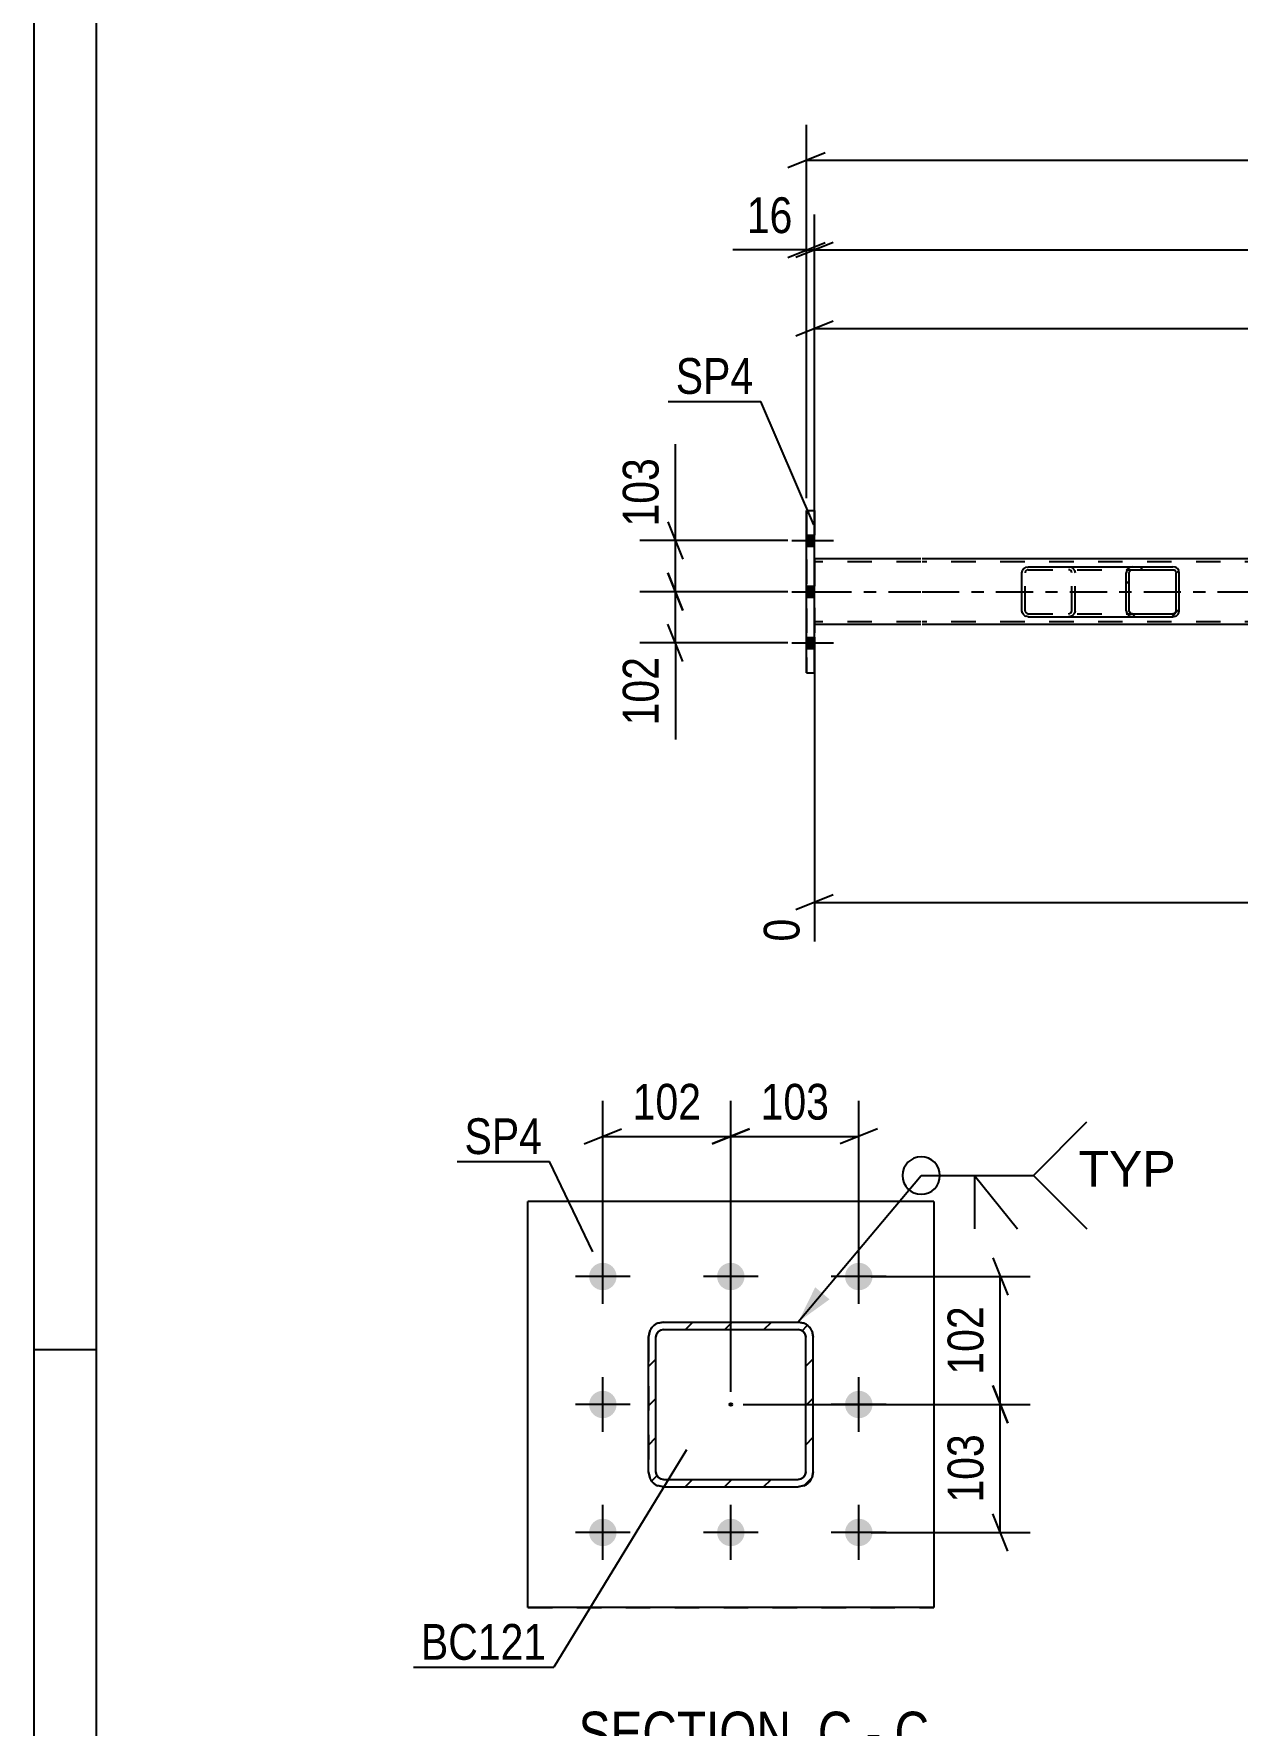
# Model space of a CAD drawing. Header units: millimetres. Extents: x 0 to 841, y 0 to 594.
# Drawn here: x 0 to 96.4, y 118.9 to 254.4 of the extents above; entities that cross this region are included whole.
import ezdxf

# ---------------------------------------------------------------- set-up
doc = ezdxf.new("R2010")
doc.units = ezdxf.units.MM
doc.linetypes.add('DXK_LINE_DOT2', pattern=[3.9198, 1.9599, -1.9599])
doc.linetypes.add('DXK_LINE_DOT3', pattern=[5.9187, 2.979, -0.9799, 0.9799, -0.9799])
doc.styles.add('Arial', font='arial.ttf', dxfattribs={"height": 0.2})
doc.styles.add('Arial Narrow', font='ARIALN.TTF', dxfattribs={"height": 0.2})

# ---------------------------------------------------------------- blocks, each defined once
blk = doc.blocks.new('Unknown-404166541-1133 - 43006')
at = {"color": 5, "linetype": 'Continuous'}
for p, q in [((0, 594), (0, 0)), ((5, 589), (5, 5)), ((5, 149), (0, 149))]:
    blk.add_line(p, q, dxfattribs=at)
blk = doc.blocks.new('Unknown-404166541-13 - 2348')
at = {"color": 6, "linetype": 'Continuous'}
blk.add_line((43.64, 115.91), (71.71, 115.91), dxfattribs=at)
at = {"color": 0, "linetype": 'Continuous'}
for points in [[(61.75, 116.66), (61.75, 120.16), (43.64, 120.16), (43.64, 116.66)], [(65.57, 116.66), (65.57, 120.16), (62.8, 120.16), (62.8, 116.66)], [(67.9, 116.66), (67.9, 120.16), (66.62, 120.16), (66.62, 116.66)], [(71.71, 116.66), (71.71, 120.16), (68.95, 120.16), (68.95, 116.66)]]:
    blk.add_wipeout(points, dxfattribs=at)
at = {"color": 7, "linetype": 'Continuous', "style": 'Arial Narrow'}
for s, p in [('SECTION ', (43.64, 116.66)), ('C', (62.8, 116.66)), ('C', (68.95, 116.66)), ('-', (66.62, 116.66))]:
    blk.add_text(s, height=3.34, dxfattribs=at).set_placement(p)
blk = doc.blocks.new('Part-404166541-4436 - 4340')
at = {"linetype": 'Continuous'}
h = blk.add_hatch(dxfattribs=at)
h.set_pattern_fill('', scale=0.7, style=0, pattern_type=0)
h.set_pattern_definition([(45, (91.7143, 211.4199), (-1.57154, 1.57154), [])])
h.paths.add_polyline_path([(91.75, 211.24), (91.71, 211.42), (91.6, 211.58), (91.44, 211.68), (91.24, 211.72), (88.01, 211.72), (87.81, 211.68), (87.65, 211.58), (87.54, 211.42), (87.5, 211.24), (87.5, 208.2), (87.54, 208.01), (87.65, 207.86), (87.81, 207.75), (88.01, 207.72), (91.24, 207.72), (91.44, 207.75), (91.6, 207.86), (91.71, 208.01), (91.75, 208.2)])
h.paths.add_polyline_path([(91.48, 208.1), (91.42, 208.03), (91.34, 207.97), (91.24, 207.96), (88.01, 207.96), (87.91, 207.97), (87.83, 208.03), (87.77, 208.1), (87.75, 208.2), (87.75, 211.24), (87.77, 211.33), (87.83, 211.41), (87.91, 211.46), (88.01, 211.48), (91.24, 211.48), (91.34, 211.46), (91.42, 211.41), (91.48, 211.33), (91.5, 211.24), (91.5, 208.2)])
at = {"color": 2, "linetype": 'Continuous'}
for p, q in [((79.15, 211.24), (79.19, 211.42)), ((79.46, 211.68), (79.66, 211.72)), ((79.66, 211.72), (88.01, 211.72)), ((87.54, 211.42), (87.5, 211.24)), ((87.77, 211.33), (87.83, 211.41)), ((88.01, 211.72), (87.81, 211.68)), ((87.83, 211.41), (87.91, 211.46)), ((87.91, 211.46), (88.01, 211.48)), ((88.01, 211.72), (91.24, 211.72)), ((88.01, 211.48), (91.24, 211.48)), ((91.44, 211.68), (91.24, 211.72)), ((91.24, 211.48), (91.34, 211.46)), ((91.34, 211.46), (91.42, 211.41)), ((91.42, 211.41), (91.48, 211.33)), ((91.75, 211.24), (91.71, 211.42)), ((79.15, 208.2), (79.15, 211.24)), ((87.5, 208.2), (87.5, 211.24)), ((87.75, 211.24), (87.77, 211.33)), ((87.75, 208.2), (87.75, 211.24)), ((91.48, 211.33), (91.5, 211.24)), ((91.5, 208.2), (91.5, 211.24)), ((91.75, 208.2), (91.75, 211.24)), ((79.19, 208.01), (79.15, 208.2)), ((79.66, 207.72), (79.46, 207.75)), ((79.66, 207.72), (88.01, 207.72)), ((87.5, 208.2), (87.54, 208.01)), ((87.77, 208.1), (87.75, 208.2)), ((87.83, 208.03), (87.77, 208.1)), ((87.81, 207.75), (88.01, 207.72)), ((87.91, 207.97), (87.83, 208.03)), ((88.01, 207.96), (87.91, 207.97)), ((88.01, 207.96), (91.24, 207.96)), ((88.01, 207.72), (91.24, 207.72)), ((91.34, 207.97), (91.24, 207.96)), ((91.24, 207.72), (91.44, 207.75)), ((91.42, 208.03), (91.34, 207.97)), ((91.48, 208.1), (91.42, 208.03)), ((91.5, 208.2), (91.48, 208.1)), ((91.71, 208.01), (91.75, 208.2))]:
    blk.add_line(p, q, dxfattribs=at)
at = {"color": 7, "linetype": 'DXK_LINE_DOT2'}
for p, q in [((79.48, 211.41), (79.42, 211.33)), ((79.56, 211.46), (79.48, 211.41)), ((79.66, 211.48), (79.56, 211.46)), ((79.66, 211.48), (91.24, 211.48)), ((82.89, 211.72), (83.09, 211.68)), ((82.99, 211.46), (82.89, 211.48)), ((83.07, 211.41), (82.99, 211.46)), ((83.13, 211.33), (83.07, 211.41)), ((83.36, 211.42), (83.4, 211.24)), ((88.01, 211.72), (91.24, 211.72)), ((79.42, 211.33), (79.4, 211.24)), ((79.4, 208.2), (79.4, 211.24)), ((83.15, 211.24), (83.13, 211.33)), ((83.15, 208.2), (83.15, 211.24)), ((83.4, 208.2), (83.4, 211.24)), ((79.4, 208.2), (79.42, 208.1)), ((79.42, 208.1), (79.48, 208.03)), ((79.48, 208.03), (79.56, 207.97)), ((79.56, 207.97), (79.66, 207.96)), ((79.66, 207.96), (91.24, 207.96)), ((82.89, 207.96), (82.99, 207.97)), ((83.09, 207.75), (82.89, 207.72)), ((82.99, 207.97), (83.07, 208.03)), ((83.07, 208.03), (83.13, 208.1)), ((83.13, 208.1), (83.15, 208.2)), ((83.4, 208.2), (83.36, 208.01)), ((88.01, 207.72), (91.24, 207.72))]:
    blk.add_line(p, q, dxfattribs=at)
at = {"color": 2, "linetype": 'Continuous'}
for centre, start, end in [((79.64, 211.22), 110.7583, 155.68), ((87.99, 211.22), 110.7583, 155.68), ((91.26, 211.22), 24.32, 69.2417), ((79.64, 208.22), 204.32, 249.2417), ((87.99, 208.22), 204.32, 249.2417), ((91.26, 208.22), 290.7583, 335.68)]:
    blk.add_arc(centre, 0.496, start, end, dxfattribs=at)
at = {"color": 7, "linetype": 'DXK_LINE_DOT2'}
for centre, start, end in [((82.91, 211.22), 24.32, 69.2417), ((82.91, 208.22), 290.7583, 335.68)]:
    blk.add_arc(centre, 0.496, start, end, dxfattribs=at)
blk = doc.blocks.new('Part-404166541-4418 - 4340')
at = {"color": 2, "linetype": 'Continuous'}
for p, q in [((61.89, 216.22), (62.53, 216.22)), ((61.89, 203.22), (61.89, 216.22)), ((62.53, 203.22), (62.53, 216.22)), ((61.89, 203.22), (62.53, 203.22))]:
    blk.add_line(p, q, dxfattribs=at)
at = {"color": 7, "linetype": 'DXK_LINE_DOT2'}
for p, q in [((61.89, 216.22), (61.89, 216.22)), ((61.89, 216.22), (61.89, 203.22)), ((62.53, 216.22), (62.53, 203.22)), ((61.89, 203.22), (61.89, 203.22))]:
    blk.add_line(p, q, dxfattribs=at)
blk = doc.blocks.new('Part-404166541-4527 - 4340')
at = {"color": 2, "linetype": 'Continuous'}
for p, q in [((71.05, 212.36), (62.53, 212.36)), ((162.39, 212.36), (71.15, 212.36)), ((71.05, 207.08), (62.53, 207.08)), ((162.39, 207.08), (71.15, 207.08))]:
    blk.add_line(p, q, dxfattribs=at)
at = {"color": 7, "linetype": 'DXK_LINE_DOT2'}
for p, q in [((62.53, 212.36), (62.53, 212.36)), ((62.53, 212.36), (62.53, 207.32)), ((62.53, 212.36), (62.53, 212.36)), ((62.53, 212.36), (62.53, 212.32)), ((62.53, 212.32), (62.53, 212.06)), ((71.05, 212.12), (62.53, 212.12)), ((62.53, 212.12), (62.53, 207.08)), ((730.06, 212.12), (71.15, 212.12)), ((62.53, 207.11), (62.53, 207.37)), ((71.05, 207.32), (62.53, 207.32)), ((730.06, 207.32), (71.15, 207.32)), ((62.53, 207.08), (62.53, 207.11)), ((62.53, 207.08), (62.53, 207.08)), ((62.53, 207.08), (62.53, 207.08))]:
    blk.add_line(p, q, dxfattribs=at)
at = {"color": 7, "linetype": 'DXK_LINE_DOT3'}
for p, q in [((62.53, 209.72), (71.05, 209.72)), ((71.15, 209.72), (730.06, 209.72))]:
    blk.add_line(p, q, dxfattribs=at)
blk = doc.blocks.new('Bolt-404166541-4533 - 4340')
at = {"linetype": 'Continuous'}
for points in [[(62.53, 213.38), (62.53, 214.26), (61.89, 214.26), (61.89, 213.38)], [(62.53, 213.38), (62.53, 214.26), (61.89, 214.26), (61.89, 213.38)], [(62.53, 213.38), (62.53, 214.26), (61.89, 214.26), (61.89, 213.38)], [(62.53, 209.28), (62.53, 210.16), (61.89, 210.16), (61.89, 209.28)], [(62.53, 209.28), (62.53, 210.16), (61.89, 210.16), (61.89, 209.28)], [(62.53, 205.18), (62.53, 206.06), (61.89, 206.06), (61.89, 205.18)], [(62.53, 205.18), (62.53, 206.06), (61.89, 206.06), (61.89, 205.18)], [(62.53, 205.18), (62.53, 206.06), (61.89, 206.06), (61.89, 205.18)]]:
    blk.add_hatch(color=1, dxfattribs=at).paths.add_polyline_path(points)
at = {"color": 1, "linetype": 'Continuous'}
for p, q in [((61.89, 214.26), (62.53, 214.26)), ((61.89, 214.26), (62.53, 214.26)), ((61.89, 214.26), (62.53, 214.26)), ((60.73, 213.82), (64.05, 213.82)), ((60.73, 213.82), (64.05, 213.82)), ((60.73, 213.82), (64.05, 213.82)), ((61.89, 213.38), (62.53, 213.38)), ((61.89, 213.38), (62.53, 213.38)), ((61.89, 213.38), (62.53, 213.38)), ((61.89, 210.16), (62.53, 210.16)), ((61.89, 210.16), (62.53, 210.16)), ((60.73, 209.72), (64.05, 209.72)), ((60.73, 209.72), (64.05, 209.72)), ((61.89, 209.28), (62.53, 209.28)), ((61.89, 209.28), (62.53, 209.28)), ((61.89, 206.06), (62.53, 206.06)), ((61.89, 206.06), (62.53, 206.06)), ((61.89, 206.06), (62.53, 206.06)), ((60.73, 205.62), (64.05, 205.62)), ((60.73, 205.62), (64.05, 205.62)), ((60.73, 205.62), (64.05, 205.62)), ((61.89, 205.18), (62.53, 205.18)), ((61.89, 205.18), (62.53, 205.18)), ((61.89, 205.18), (62.53, 205.18))]:
    blk.add_line(p, q, dxfattribs=at)
blk = doc.blocks.new('Bolt-404166541-2463 - 2348')
at = {"linetype": 'Continuous'}
for points in [[(45.58, 153.76, -1), (45.58, 155.96, -1)], [(55.83, 153.76, -1), (55.83, 155.96, -1)], [(66.08, 153.76, -1), (66.08, 155.96, -1)], [(45.58, 143.51, -1), (45.58, 145.71, -1)], [(66.08, 143.51, -1), (66.08, 145.71, -1)], [(45.58, 133.26, -1), (45.58, 135.46, -1)], [(55.83, 133.26, -1), (55.83, 135.46, -1)], [(66.08, 133.26, -1), (66.08, 135.46, -1)]]:
    blk.add_hatch(color=1, dxfattribs=at).paths.add_polyline_path(points)
at = {"color": 1, "linetype": 'Continuous'}
for p, q in [((45.58, 152.66), (45.58, 157.06)), ((55.83, 152.66), (55.83, 157.06)), ((66.08, 152.66), (66.08, 157.06)), ((47.78, 154.86), (43.38, 154.86)), ((58.03, 154.86), (53.63, 154.86)), ((68.28, 154.86), (63.88, 154.86)), ((45.58, 142.41), (45.58, 146.81)), ((66.08, 142.41), (66.08, 146.81)), ((47.78, 144.61), (43.38, 144.61)), ((68.28, 144.61), (63.88, 144.61)), ((45.58, 132.16), (45.58, 136.56)), ((55.83, 132.16), (55.83, 136.56)), ((66.08, 132.16), (66.08, 136.56)), ((47.78, 134.36), (43.38, 134.36)), ((58.03, 134.36), (53.63, 134.36)), ((68.28, 134.36), (63.88, 134.36))]:
    blk.add_line(p, q, dxfattribs=at)
blk = doc.blocks.new('Part-404166541-2371 - 2348')
at = {"linetype": 'Continuous'}
h = blk.add_hatch(dxfattribs=at)
h.set_pattern_fill('', scale=0.7, style=0, pattern_type=0)
h.set_pattern_definition([(45, (61.6938, 138.1057), (-1.57154, 1.57154), [])])
h.paths.add_polyline_path([(61.23, 138.01), (61.69, 138.11), (62.08, 138.37), (62.34, 138.76), (62.43, 139.21), (62.43, 150.01), (62.34, 150.47), (62.08, 150.86), (61.69, 151.12), (61.23, 151.21), (50.43, 151.21), (49.98, 151.12), (49.59, 150.86), (49.33, 150.47), (49.23, 150.01), (49.23, 139.21), (49.33, 138.76), (49.59, 138.37), (49.98, 138.11), (50.43, 138.01)])
h.paths.add_polyline_path([(50.43, 138.61), (50.2, 138.66), (50.01, 138.79), (49.88, 138.98), (49.83, 139.21), (49.83, 150.01), (49.88, 150.24), (50.01, 150.44), (50.2, 150.57), (50.43, 150.61), (61.23, 150.61), (61.46, 150.57), (61.66, 150.44), (61.79, 150.24), (61.83, 150.01), (61.83, 139.21), (61.79, 138.98), (61.66, 138.79), (61.46, 138.66), (61.23, 138.61)])
blk.add_hatch(color=30, dxfattribs=at).paths.add_polyline_path([(55.83, 144.51, -1), (55.83, 144.71, -1)])
at = {"color": 7, "linetype": 'DXK_LINE_DOT2'}
for p, q in [((49.23, 150.01), (49.33, 150.47)), ((50.01, 150.44), (49.88, 150.24)), ((49.98, 151.12), (50.43, 151.21)), ((50.2, 150.57), (50.01, 150.44)), ((50.43, 150.61), (50.2, 150.57)), ((50.43, 151.21), (61.23, 151.21)), ((50.43, 150.61), (61.23, 150.61)), ((61.23, 151.21), (61.69, 151.12)), ((61.46, 150.57), (61.23, 150.61)), ((61.66, 150.44), (61.46, 150.57)), ((61.79, 150.24), (61.66, 150.44)), ((62.34, 150.47), (62.43, 150.01)), ((49.23, 150.01), (49.23, 139.21)), ((49.88, 150.24), (49.83, 150.01)), ((49.83, 139.21), (49.83, 150.01)), ((61.83, 150.01), (61.79, 150.24)), ((61.83, 139.21), (61.83, 150.01)), ((62.43, 139.21), (62.43, 150.01)), ((49.33, 138.76), (49.23, 139.21)), ((49.83, 139.21), (49.88, 138.98)), ((49.88, 138.98), (50.01, 138.79)), ((50.01, 138.79), (50.2, 138.66)), ((50.2, 138.66), (50.43, 138.61)), ((50.43, 138.61), (61.23, 138.61)), ((61.23, 138.61), (61.46, 138.66)), ((61.46, 138.66), (61.66, 138.79)), ((61.66, 138.79), (61.79, 138.98)), ((61.79, 138.98), (61.83, 139.21)), ((62.43, 139.21), (62.34, 138.76)), ((50.43, 138.01), (49.98, 138.11)), ((50.43, 138.01), (61.23, 138.01)), ((61.69, 138.11), (61.23, 138.01))]:
    blk.add_line(p, q, dxfattribs=at)
at = {"color": 2, "linetype": 'Continuous'}
for p, q in [((49.33, 150.47), (49.23, 150.01)), ((49.88, 150.24), (50.01, 150.44)), ((50.43, 151.21), (49.98, 151.12)), ((50.01, 150.44), (50.2, 150.57)), ((50.2, 150.57), (50.43, 150.61)), ((50.43, 151.21), (50.43, 151.21)), ((50.43, 151.21), (61.23, 151.21)), ((50.43, 150.61), (50.43, 150.61)), ((50.43, 150.61), (61.23, 150.61)), ((61.23, 151.21), (61.23, 151.21)), ((61.69, 151.12), (61.23, 151.21)), ((61.23, 150.61), (61.23, 150.61)), ((61.23, 150.61), (61.46, 150.57)), ((61.46, 150.57), (61.66, 150.44)), ((61.66, 150.44), (61.79, 150.24)), ((62.43, 150.01), (62.34, 150.47)), ((49.23, 150.01), (49.23, 150.01)), ((49.23, 139.21), (49.23, 150.01)), ((49.83, 150.01), (49.88, 150.24)), ((49.83, 150.01), (49.83, 150.01)), ((49.83, 139.21), (49.83, 150.01)), ((61.79, 150.24), (61.83, 150.01)), ((61.83, 150.01), (61.83, 150.01)), ((61.83, 139.21), (61.83, 150.01)), ((62.43, 150.01), (62.43, 150.01)), ((62.43, 139.21), (62.43, 150.01)), ((49.23, 139.21), (49.23, 139.21)), ((49.23, 139.21), (49.33, 138.76)), ((49.83, 139.21), (49.83, 139.21)), ((49.88, 138.98), (49.83, 139.21)), ((50.01, 138.79), (49.88, 138.98)), ((50.2, 138.66), (50.01, 138.79)), ((50.43, 138.61), (50.2, 138.66)), ((50.43, 138.61), (50.43, 138.61)), ((50.43, 138.61), (61.23, 138.61)), ((61.46, 138.66), (61.23, 138.61)), ((61.23, 138.61), (61.23, 138.61)), ((61.66, 138.79), (61.46, 138.66)), ((61.79, 138.98), (61.66, 138.79)), ((61.83, 139.21), (61.79, 138.98)), ((61.83, 139.21), (61.83, 139.21)), ((62.34, 138.76), (62.43, 139.21)), ((62.43, 139.21), (62.43, 139.21)), ((49.98, 138.11), (50.43, 138.01)), ((50.43, 138.01), (50.43, 138.01)), ((50.43, 138.01), (61.23, 138.01)), ((61.23, 138.01), (61.69, 138.11)), ((61.23, 138.01), (61.23, 138.01))]:
    blk.add_line(p, q, dxfattribs=at)
at = {"color": 7, "linetype": 'DXK_LINE_DOT3'}
blk.add_line((55.83, 144.61), (55.83, 144.61), dxfattribs=at)
at = {"color": 30, "linetype": 'DXK_LINE_DOT3'}
blk.add_line((55.83, 144.61), (55.83, 144.61), dxfattribs=at)
at = {"color": 30, "linetype": 'Continuous'}
blk.add_circle((55.83, 144.61), 0.1, dxfattribs=at)
at = {"color": 7, "linetype": 'DXK_LINE_DOT2'}
for centre, start, end in [((50.43, 150.01), 112.5, 157.5), ((61.23, 150.01), 22.5, 67.5), ((50.43, 139.21), 202.5, 247.5), ((61.23, 139.21), 292.5, 337.5)]:
    blk.add_arc(centre, 1.2, start, end, dxfattribs=at)
at = {"color": 2, "linetype": 'Continuous'}
for centre, start, end in [((50.43, 150.01), 112.5, 157.5), ((61.23, 150.01), 22.5, 67.5), ((50.43, 139.21), 202.5, 247.5), ((61.23, 139.21), 292.5, 337.5)]:
    blk.add_arc(centre, 1.2, start, end, dxfattribs=at)
blk = doc.blocks.new('Part-404166541-2445 - 2348')
at = {"color": 2, "linetype": 'Continuous'}
for p, q in [((72.08, 160.86), (39.58, 160.86)), ((39.58, 160.86), (39.58, 160.86)), ((39.58, 128.36), (39.58, 160.86)), ((72.08, 160.86), (72.08, 160.86)), ((72.08, 160.86), (72.08, 128.36)), ((72.08, 128.36), (39.58, 128.36))]:
    blk.add_line(p, q, dxfattribs=at)
at = {"color": 7, "linetype": 'DXK_LINE_DOT2'}
for p, q in [((72.08, 160.86), (39.58, 160.86)), ((39.58, 160.86), (39.58, 160.86)), ((72.08, 160.86), (72.08, 160.86)), ((39.58, 128.36), (72.08, 128.36))]:
    blk.add_line(p, q, dxfattribs=at)
blk = doc.blocks.new('StraightDimension-404166541-51509 - 4340')
at = {"color": 7, "linetype": 'Continuous'}
for p, q in [((51.39, 213.82), (51.39, 221.55)), ((51.39, 213.82), (51.39, 221.55)), ((50.79, 215.32), (51.99, 212.32)), ((60.39, 213.82), (48.54, 213.82)), ((51.39, 209.72), (51.39, 213.82)), ((51.99, 208.22), (50.79, 211.22)), ((60.39, 209.72), (48.54, 209.72))]:
    blk.add_line(p, q, dxfattribs=at)
at = {"color": 0}
blk.add_wipeout([(50.64, 221.03), (46.44, 221.03), (46.44, 214.34), (50.64, 214.34)], dxfattribs=at)
at = {"color": 3, "style": 'Arial Narrow'}
blk.add_text('103', height=2.863, rotation=90.0002, dxfattribs=at).set_placement((50.04, 214.94))
blk = doc.blocks.new('StraightDimension-404166541-29789 - 4340')
at = {"color": 7, "linetype": 'Continuous'}
for p, q in [((61.89, 217.22), (61.89, 247.13)), ((63.39, 244.88), (60.39, 243.68)), ((61.89, 244.28), (739.32, 244.28))]:
    blk.add_line(p, q, dxfattribs=at)
blk = doc.blocks.new('StraightDimension-404166541-37746 - 4340')
at = {"color": 7, "linetype": 'Continuous'}
for p, q in [((62.53, 217.22), (62.53, 239.95)), ((64.03, 237.7), (61.03, 236.5)), ((62.53, 237.1), (738.68, 237.1))]:
    blk.add_line(p, q, dxfattribs=at)
blk = doc.blocks.new('StraightDimension-404166541-37747 - 4340')
at = {"color": 7, "linetype": 'Continuous'}
for p, q in [((61.89, 217.22), (61.89, 239.95)), ((62.53, 217.22), (62.53, 239.95)), ((60.39, 236.5), (63.39, 237.7)), ((64.03, 237.7), (61.03, 236.5)), ((61.89, 237.1), (55.98, 237.1)), ((61.89, 237.1), (55.98, 237.1)), ((61.89, 237.1), (62.53, 237.1))]:
    blk.add_line(p, q, dxfattribs=at)
at = {"color": 0}
blk.add_wipeout([(61.36, 237.85), (61.36, 242.05), (56.51, 242.05), (56.51, 237.85)], dxfattribs=at)
at = {"color": 3, "style": 'Arial Narrow'}
blk.add_text('16', height=2.863, dxfattribs=at).set_placement((57.11, 238.45))
blk = doc.blocks.new('StraightDimension-404166541-51218 - 4340')
at = {"color": 7, "linetype": 'Continuous'}
for p, q in [((62.53, 206.08), (62.53, 181.7)), ((163.19, 197.68), (163.19, 176.22)), ((64.03, 185.43), (61.03, 184.23)), ((62.53, 184.83), (163.19, 184.83)), ((161.69, 184.23), (164.69, 185.43))]:
    blk.add_line(p, q, dxfattribs=at)
at = {"color": 0}
blk.add_wipeout([(117.11, 185.58), (117.11, 189.78), (108.6, 189.78), (108.6, 185.58)], dxfattribs=at)
at = {"color": 3, "style": 'Arial Narrow'}
blk.add_text('3254', height=2.863, dxfattribs=at).set_placement((109.2, 186.18))
at = {"color": 0, "linetype": 'Continuous'}
for points in [[(61.93, 184.13), (57.73, 184.13), (57.73, 181.1), (61.93, 181.1)], [(162.59, 184.13), (158.39, 184.13), (158.39, 175.62), (162.59, 175.62)]]:
    blk.add_wipeout(points, dxfattribs=at)
at = {"color": 3, "linetype": 'Continuous', "style": 'Arial Narrow'}
for s, height, p in [('0', 2.86, (61.33, 181.7)), ('3254', 2.863, (161.99, 176.22))]:
    blk.add_text(s, height=height, rotation=90.0002, dxfattribs=at).set_placement(p)
blk = doc.blocks.new('StraightDimension-404166541-51403 - 4340')
at = {"color": 7, "linetype": 'Continuous'}
for p, q in [((62.53, 213.36), (62.53, 233.65)), ((163.19, 221.76), (163.19, 233.65)), ((64.03, 231.4), (61.03, 230.2)), ((62.53, 230.8), (163.19, 230.8)), ((161.69, 230.2), (164.69, 231.4))]:
    blk.add_line(p, q, dxfattribs=at)
at = {"color": 0}
blk.add_wipeout([(117.11, 231.55), (117.11, 235.75), (108.6, 235.75), (108.6, 231.55)], dxfattribs=at)
at = {"color": 3, "style": 'Arial Narrow'}
blk.add_text('3254', height=2.863, dxfattribs=at).set_placement((109.2, 232.15))
blk = doc.blocks.new('StraightDimension-404166541-51510 - 4340')
at = {"color": 7, "linetype": 'Continuous'}
for p, q in [((50.79, 211.22), (51.99, 208.22)), ((60.39, 209.72), (48.54, 209.72)), ((51.39, 205.62), (51.39, 209.72)), ((51.99, 204.12), (50.79, 207.12)), ((60.39, 205.62), (48.54, 205.62)), ((51.39, 205.62), (51.39, 197.88)), ((51.39, 205.62), (51.39, 197.88))]:
    blk.add_line(p, q, dxfattribs=at)
at = {"color": 0}
blk.add_wipeout([(50.64, 205.09), (46.44, 205.09), (46.44, 198.41), (50.64, 198.41)], dxfattribs=at)
at = {"color": 3, "style": 'Arial Narrow'}
blk.add_text('102', height=2.863, rotation=90.0002, dxfattribs=at).set_placement((50.04, 199.01))
blk = doc.blocks.new('StraightDimension-404166541-51610 - 2348')
at = {"color": 7, "linetype": 'Continuous'}
for p, q in [((76.81, 156.36), (78.01, 153.36)), ((67.08, 154.86), (79.81, 154.86)), ((77.41, 144.62), (77.41, 154.86)), ((78.01, 143.12), (76.81, 146.12)), ((56.83, 144.62), (79.81, 144.62))]:
    blk.add_line(p, q, dxfattribs=at)
at = {"color": 0}
blk.add_wipeout([(76.66, 153.08), (72.46, 153.08), (72.46, 146.4), (76.66, 146.4)], dxfattribs=at)
at = {"color": 3, "style": 'Arial Narrow'}
blk.add_text('102', height=2.863, rotation=90.0002, dxfattribs=at).set_placement((76.06, 147))
blk = doc.blocks.new('StraightDimension-404166541-51611 - 2348')
at = {"color": 7, "linetype": 'Continuous'}
for p, q in [((76.81, 146.12), (78.01, 143.12)), ((56.83, 144.62), (79.81, 144.62)), ((77.41, 134.36), (77.41, 144.62)), ((78.01, 132.86), (76.81, 135.86)), ((67.08, 134.36), (79.81, 134.36))]:
    blk.add_line(p, q, dxfattribs=at)
at = {"color": 0}
blk.add_wipeout([(76.66, 142.83), (72.46, 142.83), (72.46, 136.15), (76.66, 136.15)], dxfattribs=at)
at = {"color": 3, "style": 'Arial Narrow'}
blk.add_text('103', height=2.863, rotation=90.0002, dxfattribs=at).set_placement((76.06, 136.75))
blk = doc.blocks.new('StraightDimension-404166541-51666 - 2348')
at = {"color": 7, "linetype": 'Continuous'}
for p, q in [((55.83, 145.62), (55.83, 168.93)), ((66.08, 155.86), (66.08, 168.93)), ((54.33, 165.48), (57.33, 166.68)), ((67.58, 166.68), (64.58, 165.48)), ((55.83, 166.08), (66.08, 166.08))]:
    blk.add_line(p, q, dxfattribs=at)
at = {"color": 0}
blk.add_wipeout([(64.3, 166.83), (64.3, 171.03), (57.62, 171.03), (57.62, 166.83)], dxfattribs=at)
at = {"color": 3, "style": 'Arial Narrow'}
blk.add_text('103', height=2.863, dxfattribs=at).set_placement((58.22, 167.43))
blk = doc.blocks.new('StraightDimension-404166541-51667 - 2348')
at = {"color": 7, "linetype": 'Continuous'}
for p, q in [((45.58, 155.86), (45.58, 168.93)), ((55.83, 145.62), (55.83, 168.93)), ((44.08, 165.48), (47.08, 166.68)), ((57.33, 166.68), (54.33, 165.48)), ((45.58, 166.08), (55.83, 166.08))]:
    blk.add_line(p, q, dxfattribs=at)
at = {"color": 0}
blk.add_wipeout([(54.05, 166.83), (54.05, 171.03), (47.37, 171.03), (47.37, 166.83)], dxfattribs=at)
at = {"color": 3, "style": 'Arial Narrow'}
blk.add_text('102', height=2.863, dxfattribs=at).set_placement((47.97, 167.43))
blk = doc.blocks.new('Mark-404166541-4414 - 4340')
at = {"color": 0}
blk.add_wipeout([(57.64, 225.57), (57.64, 228.57), (51.42, 228.57), (51.42, 225.57)], dxfattribs=at)
blk.add_wipeout([(57.64, 225.57), (57.64, 228.57), (51.42, 228.57), (51.42, 225.57)], dxfattribs=at)
at = {"color": 30, "linetype": 'Continuous'}
for p in [(50.82, 224.97), (62.47, 215.07)]:
    blk.add_line(p, (58.24, 224.97), dxfattribs=at)
at = {"color": 3, "style": 'Arial Narrow'}
blk.add_text('SP4', height=2.863, dxfattribs=at).set_placement((51.42, 225.57))
blk = doc.blocks.new('Mark-404166541-2367 - 2348')
at = {"color": 0}
blk.add_wipeout([(41.06, 124.16), (41.06, 127.16), (31.01, 127.16), (31.01, 124.16)], dxfattribs=at)
blk.add_wipeout([(41.06, 124.16), (41.06, 127.16), (31.01, 127.16), (31.01, 124.16)], dxfattribs=at)
at = {"color": 30, "linetype": 'Continuous'}
for p in [(52.29, 140.98), (30.41, 123.56)]:
    blk.add_line(p, (41.66, 123.56), dxfattribs=at)
at = {"color": 3, "style": 'Arial Narrow'}
blk.add_text('BC121', height=2.863, dxfattribs=at).set_placement((31.01, 124.16))
blk = doc.blocks.new('WeldMark-404166541-37960 - 2348')
at = {"linetype": 'Continuous'}
blk.add_hatch(color=30, dxfattribs=at).paths.add_polyline_path([(63.74, 153.03), (61.23, 151.22), (62.59, 154)])
at = {"color": 30, "linetype": 'Continuous'}
for p, q in [((61.23, 151.22), (71.08, 162.95)), ((71.08, 162.95), (80.08, 162.95))]:
    blk.add_line(p, q, dxfattribs=at)
at = {"color": 3, "linetype": 'Continuous'}
for q in [(78.79, 158.67), (75.36, 158.67)]:
    blk.add_line((75.36, 162.95), q, dxfattribs=at)
for start, end in [(90, 270), (270, 90)]:
    blk.add_arc((71.08, 162.95), 1.5, start, end, dxfattribs=at)
at = {"color": 0, "linetype": 'Continuous'}
blk.add_wipeout([(91.45, 162.05), (91.45, 165.05), (83.68, 165.05), (83.68, 162.05)], dxfattribs=at)
blk.add_wipeout([(91.45, 162.05), (91.45, 165.05), (83.68, 165.05), (83.68, 162.05)], dxfattribs=at)
at = {"color": 3, "linetype": 'Continuous'}
for q in [(84.36, 167.24), (84.36, 158.67)]:
    blk.add_line((80.08, 162.95), q, dxfattribs=at)
at = {"color": 3, "linetype": 'Continuous', "style": 'Arial'}
blk.add_text('TYP', height=2.865, dxfattribs=at).set_placement((83.68, 162.05))
blk = doc.blocks.new('Mark-404166541-2441 - 2348')
at = {"color": 0}
blk.add_wipeout([(40.71, 164.67), (40.71, 167.67), (34.5, 167.67), (34.5, 164.67)], dxfattribs=at)
blk.add_wipeout([(40.71, 164.67), (40.71, 167.67), (34.5, 167.67), (34.5, 164.67)], dxfattribs=at)
at = {"color": 30, "linetype": 'Continuous'}
for p in [(33.9, 164.07), (44.78, 156.84)]:
    blk.add_line(p, (41.31, 164.07), dxfattribs=at)
at = {"color": 3, "style": 'Arial Narrow'}
blk.add_text('SP4', height=2.863, dxfattribs=at).set_placement((34.5, 164.67))

msp = doc.modelspace()

# ---------------------------------------------------------------- block references
for name in ['Unknown-404166541-1133 - 43006', 'Part-404166541-4418 - 4340', 'Bolt-404166541-4533 - 4340', 'Part-404166541-4527 - 4340', 'Part-404166541-4436 - 4340', 'Part-404166541-2445 - 2348', 'Bolt-404166541-2463 - 2348', 'Part-404166541-2371 - 2348']:
    msp.add_blockref(name, (0, 0))

# ---------------------------------------------------------------- next in the draw order: block references
for name in ['StraightDimension-404166541-51509 - 4340', 'StraightDimension-404166541-51218 - 4340', 'StraightDimension-404166541-51610 - 2348', 'Mark-404166541-2367 - 2348', 'Unknown-404166541-13 - 2348']:
    msp.add_blockref(name, (0, 0))

# ---------------------------------------------------------------- next in the draw order: block references
for name in ['StraightDimension-404166541-29789 - 4340', 'StraightDimension-404166541-51510 - 4340', 'StraightDimension-404166541-51611 - 2348']:
    msp.add_blockref(name, (0, 0))

# ---------------------------------------------------------------- next in the draw order: block references
for name in ['StraightDimension-404166541-37746 - 4340', 'StraightDimension-404166541-51666 - 2348']:
    msp.add_blockref(name, (0, 0))

# ---------------------------------------------------------------- next in the draw order: block references
for name in ['StraightDimension-404166541-37747 - 4340', 'StraightDimension-404166541-51667 - 2348', 'WeldMark-404166541-37960 - 2348']:
    msp.add_blockref(name, (0, 0))

# ---------------------------------------------------------------- next in the draw order: block references
for name in ['StraightDimension-404166541-51403 - 4340', 'Mark-404166541-2441 - 2348']:
    msp.add_blockref(name, (0, 0))

# ---------------------------------------------------------------- next in the draw order: block references
msp.add_blockref('Mark-404166541-4414 - 4340', (0, 0))

doc.saveas('drawing.dxf')
